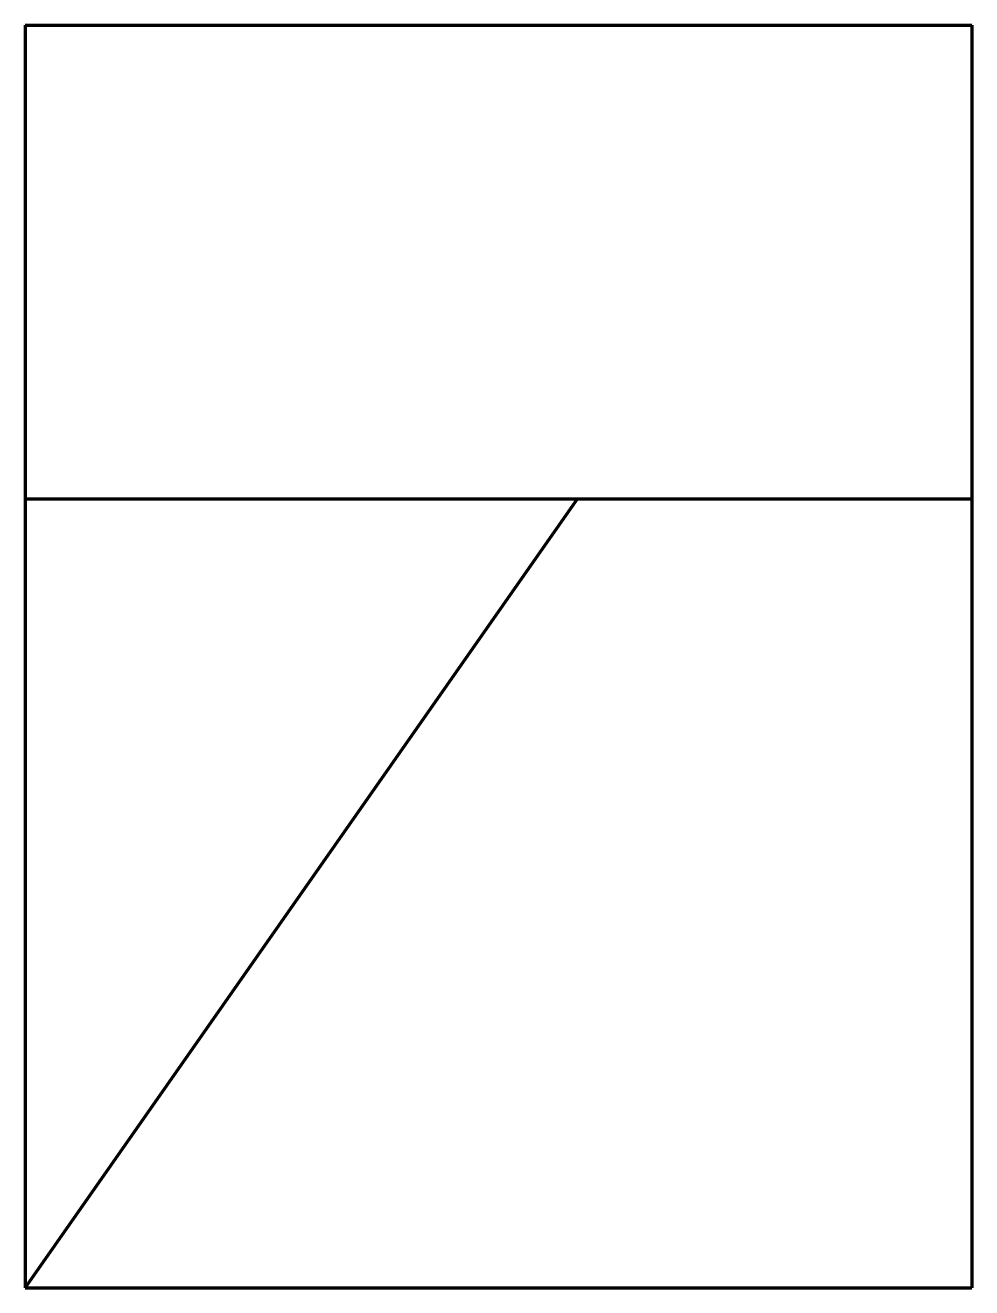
# Model space of a CAD drawing. Header units: millimetres. Extents: x 0 to 0.6, y 0 to 0.8.
import ezdxf

# ---------------------------------------------------------------- set-up
doc = ezdxf.new("R2010")
doc.units = ezdxf.units.MM
doc.layers.add('main', color=250, linetype='CONTINUOUS', lineweight=100)

msp = doc.modelspace()

# ---------------------------------------------------------------- linework, layer by layer
at = {"layer": 'main'}
for p, q in [((0, 0.8), (0, 0.5)), ((0, 0.8), (0.6, 0.8)), ((0.6, 0.8), (0.6, 0.5)), ((0, 0.5), (0, 0)), ((0, 0), (0.35, 0.5)), ((0, 0.5), (0.35, 0.5)), ((0.35, 0.5), (0.6, 0.5)), ((0.6, 0.5), (0.6, 0)), ((0, 0), (0.6, 0))]:
    msp.add_line(p, q, dxfattribs=at)

doc.saveas('drawing.dxf')
